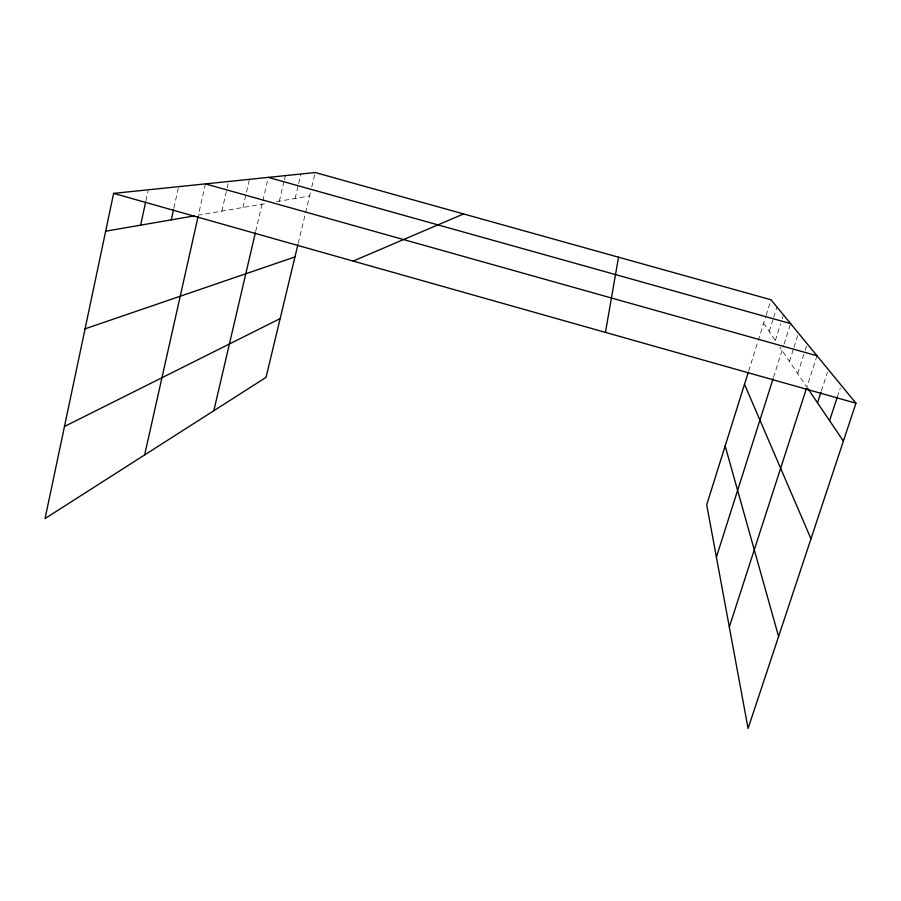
<?xml version="1.0" encoding="UTF-8"?>
<svg xmlns="http://www.w3.org/2000/svg" width="901" height="901" viewBox="0 0 901 901"><rect width="100%" height="100%" fill="white"/><g stroke="black" fill="none" stroke-linecap="round" stroke-linejoin="round"><path stroke-width="0.68" stroke-dasharray="4.5 3.38" d="M145.917 200.675L147.978 191.158M173.927 207.906L178.319 187.982M205.417 183.883L198.4 215.17L267.36 203.266M221.871 211.116L228.617 181.484M242.966 207.478L249.453 179.333M255.659 231.478L268.284 177.384M279.344 201.193L284.097 181M284.423 179.659L285.369 175.616M295.134 198.468L298.366 184.874M298.693 183.522L300.957 174.006M298.208 243.383L310.541 192.059M311.791 186.856L315.226 172.53M748.675 370.998L757.831 341.806M758.237 340.477L765.692 316.701M766.109 315.406L771.008 299.763M769.24 331.478L773.295 318.594M773.7 317.31L776.955 306.993M775.356 340.522L780.615 323.876M782.237 318.751L783.453 314.911M773.554 377.249L783.69 345.331M784.095 344.058L790.594 323.605M789.479 361.402L793.567 348.586M793.984 347.313L798.477 333.212M797.7 373.555L804.751 351.615M805.156 350.331L807.24 343.878M817.004 355.771L806.868 387.115L779.827 347.133M821.397 390.854L827.467 372.237M837.322 397.048L840.34 387.869M276.675 201.655L309.595 195.968M763.654 323.222L776.842 342.729"/><path stroke-width="1.35" d="M605.449 332.39L618.525 257.19M748.258 372.316L706.711 504.785L748.089 728.47L855.95 403.209L771.008 299.763L315.226 172.53L113.639 193.377L45.05 518.559L266.032 377.373L297.882 244.734M140.635 225.149L145.624 202.038M171.291 219.855L173.634 209.235M144.633 454.937L198.096 216.522M213.83 410.721L255.343 232.841M716.396 557.145L773.126 378.589M729.326 627.006L806.44 388.444M817.5 402.826L820.969 392.183M829.573 420.666L837.322 397.048M64.467 426.488L280.143 318.605M353.124 261.065L463.565 213.942M85.066 328.831L294.954 256.931M105.665 231.197L194.334 215.88M268.284 177.384L790.594 323.605M205.417 183.883L817.004 355.771M113.639 193.377L855.95 403.209M807.634 388.241L843.392 441.085M744.508 384.265L810.979 538.832M725.159 445.984L778.588 636.489"/></g></svg>
